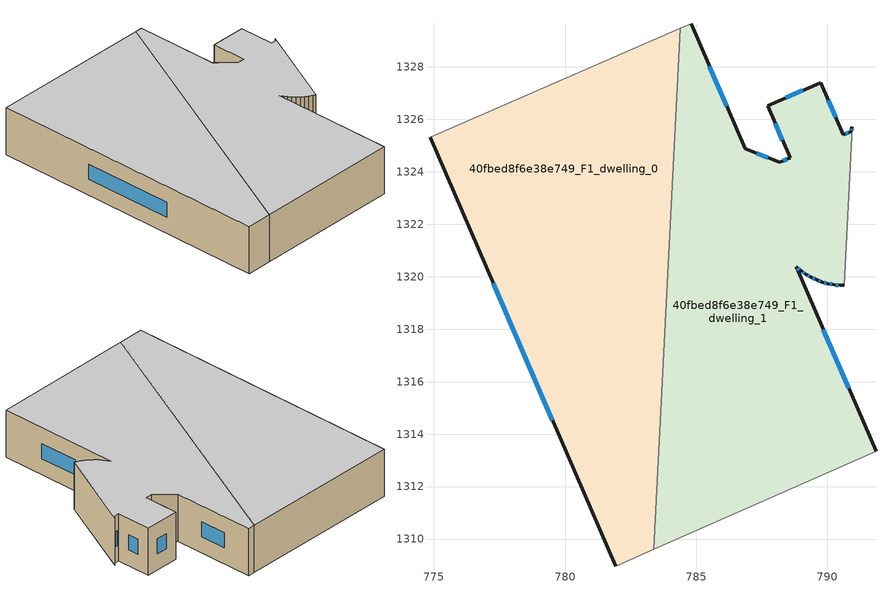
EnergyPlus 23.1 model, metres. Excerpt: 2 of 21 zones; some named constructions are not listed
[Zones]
40fbed8f6e38e749_F1_dwelling_0
 floor to 40fbed8f6e38e749_F0_dwelling_4 (EU_floor_Construction): 784.39,1329.47 783.97,1321.18 782.01,1318.76 775.36,1324.14 774.85,1325.33 z3
 floor to 40fbed8f6e38e749_F0_dwelling_5 (EU_floor_Construction): 783.77,1317.33 783.38,1309.61 781.93,1308.96 775.36,1324.14 z3
 floor to 40fbed8f6e38e749_F0_dwelling_3 (EU_floor_Construction): 783.97,1321.18 783.77,1317.33 782.01,1318.76 z3
 wall outside (EU_wall_Construction): 774.85,1325.33 781.93,1308.96 z3:6
 wall adiabatic (EU_wall_Construction): 781.93,1308.96 783.38,1309.61 / 784.39,1329.47 774.85,1325.33 z3:6
 wall to 40fbed8f6e38e749_F1_dwelling_1 (EU_wall_Construction): 783.38,1309.61 784.39,1329.47 z3:6
 window (EU_Window_Construction): 777.26,1319.76 779.52,1314.53 z4.02:4.98
 ceiling to 40fbed8f6e38e749_F2_dwelling_0 (EU_floor_Construction): 783.38,1309.61 784.39,1329.47 774.85,1325.33 781.93,1308.96 z6
40fbed8f6e38e749_F1_dwelling_1
 floor to 40fbed8f6e38e749_F0_dwelling_3 (EU_floor_Construction): 790.82,1322.96 790.65,1319.67 790.49,1319.67 790.26,1319.7 790.03,1319.74 789.81,1319.8 789.59,1319.88 789.38,1319.98 789.18,1320.1 789,1320.22 788.82,1320.38 791.86,1313.35 789.81,1312.45 783.77,1317.33 783.97,1321.18 786.95,1324.85 788.19,1324.37 788.58,1324.54 788.43,1324.89 z3
 floor to 40fbed8f6e38e749_F0_dwelling_4 (EU_floor_Construction): 784.81,1329.65 786.87,1324.88 786.95,1324.85 783.97,1321.18 784.39,1329.47 z3
 floor to 40fbed8f6e38e749_F0_dwelling_2 (EU_floor_Construction): 789.75,1327.4 790.61,1325.42 790.89,1325.54 790.96,1325.71 790.82,1322.96 788.43,1324.89 787.72,1326.53 z3
 floor to 40fbed8f6e38e749_F0_dwelling_5 (EU_floor_Construction): 789.81,1312.45 783.38,1309.61 783.77,1317.33 z3
 wall outside (EU_wall_Construction): 791.86,1313.35 788.82,1320.38 789,1320.22 789.18,1320.1 789.38,1319.98 789.59,1319.88 789.81,1319.8 790.03,1319.74 790.26,1319.7 790.49,1319.67 790.65,1319.67 / 790.96,1325.71 790.89,1325.54 790.61,1325.42 789.75,1327.4 787.72,1326.53 788.58,1324.54 788.19,1324.37 786.87,1324.88 784.81,1329.65 z3:6
 wall adiabatic (EU_wall_Construction): 783.38,1309.61 791.86,1313.35 / 784.81,1329.65 784.39,1329.47 z3:6
 wall to 40fbed8f6e38e749_F1_dwelling_2 (EU_wall_Construction): 790.65,1319.67 790.96,1325.71 z3:6
 window (EU_Window_Construction): 789.25,1320.06 789.31,1320.02 / 789.06,1320.18 789.12,1320.14 / 788.88,1320.33 788.94,1320.28 / 790.82,1315.74 789.85,1317.99 / 786.17,1326.51 785.51,1328.03 / 787.74,1324.54 787.32,1324.71 / 788.45,1324.48 788.32,1324.43 / 788.02,1325.85 788.29,1325.22 / 789.06,1327.1 788.41,1326.82 / 790.32,1326.09 790.04,1326.73 / 790.79,1325.49 790.7,1325.46 / 790.93,1325.65 790.91,1325.6 / 790.34,1319.69 790.41,1319.68 / 790.11,1319.73 790.18,1319.71 / 789.88,1319.78 789.95,1319.76 / 789.67,1319.85 789.73,1319.83 / 789.46,1319.95 789.52,1319.92 z4.02:4.98
 ceiling to 40fbed8f6e38e749_F2_dwelling_1 (EU_floor_Construction): 791.86,1313.35 788.82,1320.38 789,1320.22 789.18,1320.1 789.38,1319.98 789.59,1319.88 789.81,1319.8 790.03,1319.74 790.26,1319.7 790.49,1319.67 790.65,1319.67 790.96,1325.71 790.89,1325.54 790.61,1325.42 789.75,1327.4 787.72,1326.53 788.58,1324.54 788.19,1324.37 786.87,1324.88 784.81,1329.65 784.39,1329.47 783.38,1309.61 z6
[HVACTEMPLATE:THERMOSTAT] Constant Heating Setpoint=20; Constant Cooling Setpoint=50
EU_HeatOnly_40fbed8f6e38e749_F0_dwelling_0; EU_HeatOnly_40fbed8f6e38e749_F0_dwelling_1; EU_HeatOnly_40fbed8f6e38e749_F0_dwelling_2; EU_HeatOnly_40fbed8f6e38e749_F0_dwelling_3; EU_HeatOnly_40fbed8f6e38e749_F0_dwelling_4; EU_HeatOnly_40fbed8f6e38e749_F0_dwelling_5; EU_HeatOnly_40fbed8f6e38e749_F1_dwelling_0; EU_HeatOnly_40fbed8f6e38e749_F1_dwelling_1; EU_HeatOnly_40fbed8f6e38e749_F1_dwelling_2; EU_HeatOnly_40fbed8f6e38e749_F1_dwelling_3; EU_HeatOnly_40fbed8f6e38e749_F1_dwelling_4; EU_HeatOnly_40fbed8f6e38e749_F2_dwelling_0; EU_HeatOnly_40fbed8f6e38e749_F2_dwelling_1; EU_HeatOnly_40fbed8f6e38e749_F2_dwelling_2; EU_HeatOnly_40fbed8f6e38e749_F2_dwelling_3; EU_HeatOnly_40fbed8f6e38e749_F2_dwelling_4; EU_HeatOnly_40fbed8f6e38e749_F3_dwelling_0; EU_HeatOnly_40fbed8f6e38e749_F3_dwelling_1; EU_HeatOnly_40fbed8f6e38e749_F3_dwelling_2; EU_HeatOnly_40fbed8f6e38e749_F3_dwelling_3; EU_HeatOnly_40fbed8f6e38e749_F3_dwelling_4
[SCHEDULE:CONSTANT]
Name | Hourly Value
EU_AlwaysOn | 1
EU_CoolingOff | 0
[SCHEDULE:FILE] Column Number=1; Rows to Skip at Top=0; Number of Hours of Data=8760; Column Separator=Comma; Interpolate to Timestep=No; Minutes per Item=60; Adjust Schedule for Daylight Savings=Yes
Name | File
EU_Step8_GainSchedule_40fbed8f6e38e749_F3_dwelling_3_f000 | ../../schedules/40fbed8f6e38e749/40fbed8f6e38e749_F3_dwelling_3_f000_gain.csv
EU_Step8_GainSchedule_40fbed8f6e38e749_F3_dwelling_4_f000 | ../../schedules/40fbed8f6e38e749/40fbed8f6e38e749_F3_dwelling_4_f000_gain.csv
